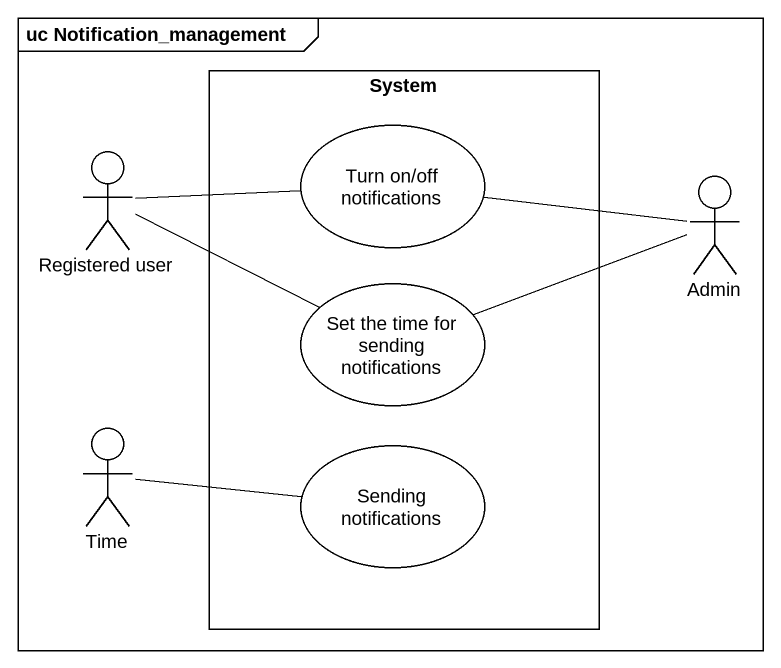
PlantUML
@startuml
mainframe uc Notification_management
rectangle System {
  usecase "Turn on/off notifications" as Turn_on_off_notifications #FFFFFF
  usecase "Set the time for sending notifications" as Set_the_time_for_sending #FFFFFF
  usecase "Sending notifications" as Sending_notifications #FFFFFF
}
actor "Registered user" as Registered_user
actor Admin
actor Time
Registered_user -right- Turn_on_off_notifications
Registered_user -right- Set_the_time_for_sending
Admin -left- Turn_on_off_notifications
Admin -left- Set_the_time_for_sending
Time -right- Sending_notifications
@enduml
